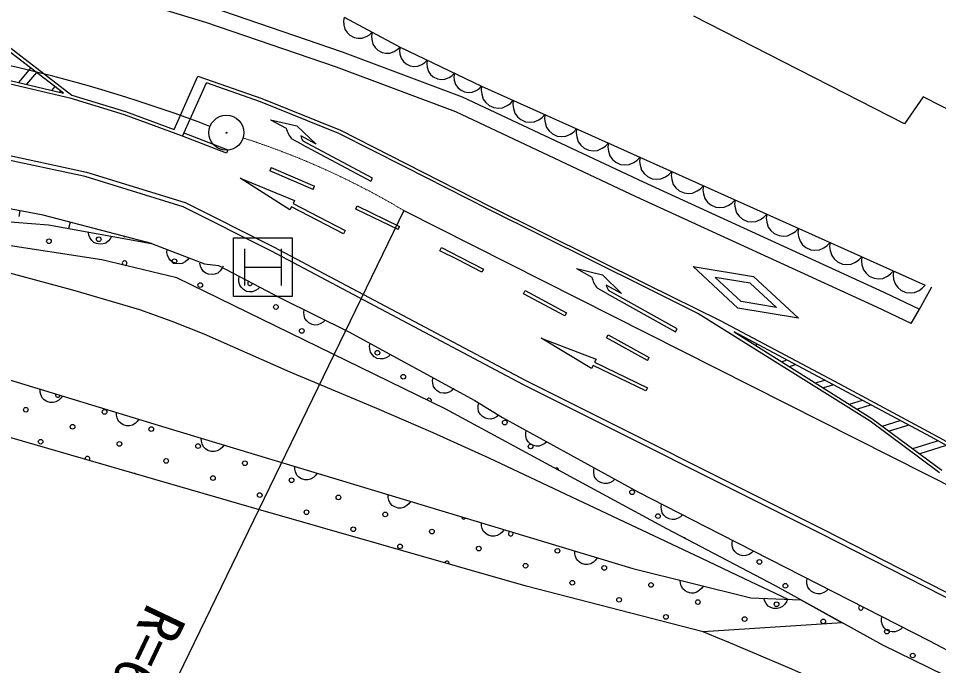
# Model space of a CAD drawing. Units: millimetres, scale not verified. Extents: x 18377 to 658377, y -109912 to 250088.
# Drawn here: x 229160 to 268357, y 160360 to 187930 of the extents above; entities that cross this region are included whole.
import ezdxf
from ezdxf.enums import TextEntityAlignment as Align

# ---------------------------------------------------------------- set-up
doc = ezdxf.new("R2010")
doc.units = ezdxf.units.MM
doc.header["$LTSCALE"] = 1000
doc.linetypes.add('CHAIN', pattern=[18.5, 12, -1.5, 3.5, -1.5])
for name, color, linetype, lineweight in [('M-BGD', 7, 'Continuous', 25), ('M-BMK', 2, 'CHAIN', 13), ('M-STR-STRC', 7, 'Continuous', 25)]:
    doc.layers.add(name, color=color, linetype=linetype, lineweight=lineweight)
doc.styles.add('ＭＳ ゴシック', font='')
doc.styles.get('ＭＳ ゴシック').set_extended_font_data('MS Gothic')

# ---------------------------------------------------------------- blocks, each defined once
blk = doc.blocks.new('BUHIN1')
at = {"color": 7, "linetype": 'Continuous', "lineweight": 25}
for radius in [746, 22.5]:
    blk.add_circle((0, 0), radius, dxfattribs=at)
blk = doc.blocks.new('BUHIN51')
at = {"color": 7, "linetype": 'Continuous', "lineweight": 25}
blk.add_lwpolyline([(492, -89), (432, -195), (356, -280), (243, -372), (124, -411), (2, -425), (-151, -397), (-260, -342), (-358, -263), (-434, -137), (-476, -31), (-492, 89)], dxfattribs=at)
blk = doc.blocks.new('BUHIN52')
at = {"color": 7, "linetype": 'Continuous', "lineweight": 25}
blk.add_lwpolyline([(467, -179), (389, -272), (298, -341), (170, -410), (45, -427), (-77, -418), (-222, -362), (-319, -288), (-400, -192), (-452, -55), (-473, 58), (-467, 179)], dxfattribs=at)
blk = doc.blocks.new('BUHIN53')
at = {"color": 7, "linetype": 'Continuous', "lineweight": 25}
blk.add_lwpolyline([(497, -58), (444, -167), (373, -257), (266, -355), (150, -402), (29, -424), (-125, -406), (-238, -358), (-340, -285), (-424, -165), (-473, -61), (-497, 58)], dxfattribs=at)
blk = doc.blocks.new('BUHIN54')
at = {"color": 7, "linetype": 'Continuous', "lineweight": 25}
blk.add_lwpolyline([(443, -232), (354, -316), (255, -374), (120, -427), (-5, -429), (-125, -406), (-263, -334), (-350, -248), (-420, -144), (-455, -1), (-463, 113), (-443, 232)], dxfattribs=at)
blk = doc.blocks.new('BUHIN55')
at = {"color": 7, "linetype": 'Continuous', "lineweight": 25}
blk.add_lwpolyline([(448, -221), (362, -307), (265, -368), (131, -424), (6, -429), (-115, -409), (-254, -340), (-344, -257), (-416, -154), (-455, -12), (-466, 102), (-448, 221)], dxfattribs=at)
blk = doc.blocks.new('BUHIN56')
at = {"color": 7, "linetype": 'Continuous', "lineweight": 25}
blk.add_lwpolyline([(439, -239), (349, -321), (250, -378), (114, -429), (-12, -429), (-132, -404), (-268, -330), (-354, -243), (-422, -137), (-455, 6), (-461, 120), (-439, 239)], dxfattribs=at)
blk = doc.blocks.new('BUHIN57')
at = {"color": 7, "linetype": 'Continuous', "lineweight": 25}
blk.add_lwpolyline([(426, -262), (331, -339), (229, -391), (91, -435), (-35, -428), (-153, -396), (-285, -315), (-367, -223), (-429, -115), (-454, 30), (-454, 145), (-426, 262)], dxfattribs=at)
blk = doc.blocks.new('BUHIN58')
at = {"color": 7, "linetype": 'Continuous', "lineweight": 25}
blk.add_lwpolyline([(438, -241), (348, -322), (248, -379), (112, -430), (-14, -429), (-133, -403), (-269, -328), (-355, -241), (-423, -136), (-455, 8), (-461, 122), (-438, 241)], dxfattribs=at)
blk = doc.blocks.new('BUHIN59')
at = {"color": 7, "linetype": 'Continuous', "lineweight": 25}
blk.add_lwpolyline([(445, -228), (357, -312), (259, -372), (124, -426), (-1, -429), (-121, -407), (-259, -336), (-348, -251), (-419, -148), (-455, -6), (-464, 109), (-445, 228)], dxfattribs=at)
blk = doc.blocks.new('BUHIN60')
at = {"color": 7, "linetype": 'Continuous', "lineweight": 25}
blk.add_lwpolyline([(445, -227), (358, -311), (260, -371), (125, -426), (0, -429), (-121, -407), (-259, -337), (-348, -252), (-418, -149), (-455, -6), (-464, 108), (-445, 227)], dxfattribs=at)
blk = doc.blocks.new('BUHIN69')
at = {"color": 7, "linetype": 'Continuous', "lineweight": 25}
blk.add_lwpolyline([(478, -146), (406, -244), (321, -320), (198, -397), (75, -423), (-48, -422), (-196, -377), (-298, -309), (-386, -219), (-447, -86), (-476, 25), (-478, 146)], dxfattribs=at)
blk = doc.blocks.new('BUHIN70')
at = {"color": 7, "linetype": 'Continuous', "lineweight": 25}
blk.add_lwpolyline([(479, -145), (407, -243), (321, -319), (199, -397), (76, -423), (-47, -422), (-195, -377), (-297, -310), (-385, -220), (-447, -87), (-476, 24), (-479, 145)], dxfattribs=at)
blk = doc.blocks.new('BUHIN71')
at = {"color": 7, "linetype": 'Continuous', "lineweight": 25}
blk.add_lwpolyline([(485, -120), (419, -222), (337, -302), (219, -386), (98, -418), (-25, -424), (-175, -387), (-281, -325), (-373, -240), (-442, -110), (-477, -1), (-485, 120)], dxfattribs=at)
blk = doc.blocks.new('BUHIN72')
at = {"color": 7, "linetype": 'Continuous', "lineweight": 25}
blk.add_lwpolyline([(500, -20), (455, -133), (391, -228), (292, -334), (179, -390), (61, -420), (-94, -414), (-210, -374), (-318, -310), (-411, -196), (-467, -96), (-500, 20)], dxfattribs=at)
blk = doc.blocks.new('BUHIN88')
at = {"color": 7, "linetype": 'Continuous', "lineweight": 25}
blk.add_lwpolyline([(-594, 316), (-622, 156), (-613, 2), (-566, -190), (-474, -331), (-358, -450), (-174, -548), (-10, -578), (158, -576), (344, -507), (474, -428), (594, -316)], dxfattribs=at)
blk = doc.blocks.new('BUHIN89')
at = {"color": 7, "linetype": 'Continuous', "lineweight": 25}
blk.add_lwpolyline([(-579, 277), (-599, 123), (-584, -23), (-532, -204), (-438, -335), (-323, -443), (-143, -529), (14, -551), (174, -542), (348, -469), (469, -388), (579, -277)], dxfattribs=at)
blk = doc.blocks.new('BUHIN90')
at = {"color": 7, "linetype": 'Continuous', "lineweight": 25}
blk.add_lwpolyline([(-675, 303), (-694, 125), (-672, -43), (-607, -250), (-495, -398), (-359, -520), (-150, -614), (31, -634), (216, -620), (414, -531), (551, -434), (675, -303)], dxfattribs=at)
blk = doc.blocks.new('BUHIN125')
at = {"color": 7, "linetype": 'Continuous', "lineweight": 25}
for p, q in [((-781, 781), (-781, -781)), ((781, 781), (781, -781)), ((-781, 0), (781, 0))]:
    blk.add_line(p, q, dxfattribs=at)
blk.add_lwpolyline([(-1250, -1250), (-1250, 1250), (1250, 1250), (1250, -1250)], close=True, dxfattribs=at)

msp = doc.modelspace()

# ---------------------------------------------------------------- linework, layer by layer
at = {"layer": 'M-BGD'}
for p, q in [((237140, 187762), (233419, 188889)), ((237355, 188428), (242948, 186510)), ((242711, 185851), (237140, 187762)), ((243043, 187976), (245418, 186710)), ((243043, 187976), (245418, 186710)), ((266899, 183440), (257929, 188025)), ((266899, 183440), (257929, 188025)), ((245418, 186710), (248891, 185046)), ((245418, 186710), (248891, 185046)), ((242948, 186510), (248062, 184595)), ((247790, 183949), (242711, 185851)), ((248891, 185046), (267784, 176567)), ((248891, 185046), (267784, 176567)), ((230958, 184840), (230913, 184786)), ((248062, 184595), (255770, 180968)), ((267697, 184587), (266899, 183440)), ((267697, 184587), (266899, 183440)), ((271284, 182743), (267697, 184587)), ((271284, 182743), (267697, 184587)), ((255475, 180333), (247790, 183949)), ((232006, 181191), (224758, 182748)), ((232006, 181191), (224758, 182748)), ((224796, 182944), (232056, 181385)), ((224796, 182944), (232056, 181385)), ((238075, 182324), (238021, 182184)), ((239930, 181577), (239876, 181437)), ((236184, 179903), (232006, 181191)), ((236184, 179903), (232006, 181191)), ((232056, 181385), (236259, 180090)), ((232056, 181385), (236259, 180090)), ((240719, 179772), (238601, 181119)), ((238601, 181119), (240926, 180172)), ((241715, 180648), (241774, 180786)), ((255770, 180968), (266020, 176264)), ((216083, 180308), (230445, 179129)), ((216083, 180308), (230445, 179129)), ((230218, 179553), (224245, 180666)), ((230218, 179553), (224245, 180666)), ((265723, 175630), (255475, 180333)), ((236259, 180090), (240030, 178192)), ((236259, 180090), (240030, 178192)), ((240926, 180172), (240857, 180038)), ((240857, 180038), (243078, 178891)), ((243529, 179803), (243588, 179941)), ((243588, 179941), (245398, 179065)), ((229223, 179738), (229176, 179488)), ((229223, 179738), (229176, 179488)), ((234835, 178335), (230218, 179553)), ((234835, 178335), (230218, 179553)), ((245582, 179743), (232898, 153595)), ((239938, 178014), (236184, 179903)), ((239938, 178014), (236184, 179903)), ((240788, 179905), (240719, 179772)), ((243009, 178758), (240788, 179905)), ((245331, 178931), (243529, 179803)), ((245582, 179743), (299701, 152424)), ((231372, 179248), (231300, 178974)), ((231372, 179248), (231300, 178974)), ((232718, 177642), (225038, 178815)), ((232718, 177642), (225038, 178815)), ((230445, 179129), (234835, 178335)), ((230445, 179129), (234835, 178335)), ((243078, 178891), (243009, 178758)), ((245331, 178931), (245398, 179065)), ((233681, 178639), (233669, 178594)), ((233681, 178639), (233669, 178594)), ((234835, 178335), (237086, 177474)), ((234835, 178335), (237086, 177474)), ((250678, 172322), (239938, 178014)), ((250678, 172322), (239938, 178014)), ((240030, 178192), (250770, 172500)), ((240030, 178192), (250770, 172500)), ((247118, 178033), (247185, 178167)), ((247886, 177646), (247118, 178032)), ((247185, 178166), (247955, 177780)), ((235914, 176880), (232718, 177642)), ((235914, 176880), (232718, 177642)), ((248898, 177120), (247886, 177646)), ((247955, 177780), (248965, 177254)), ((237086, 177474), (237682, 177404)), ((237086, 177474), (237682, 177404)), ((237682, 177404), (240333, 176014)), ((237682, 177404), (240333, 176014)), ((248965, 177254), (248898, 177120)), ((247366, 171290), (235914, 176880)), ((247366, 171290), (235914, 176880)), ((254040, 177004), (254854, 176206)), ((254228, 176212), (253835, 176431)), ((254854, 176206), (254199, 176571)), ((267539, 175537), (268075, 176489)), ((267539, 175537), (268075, 176489)), ((240333, 176014), (243236, 174581)), ((240333, 176014), (243236, 174581)), ((250673, 176199), (250741, 176333)), ((252439, 175259), (250673, 176199)), ((250741, 176333), (252510, 175392)), ((254228, 176212), (257153, 174579)), ((257226, 174710), (254301, 176343)), ((266020, 176264), (267539, 175537)), ((267189, 174929), (265723, 175630)), ((252510, 175392), (252439, 175259)), ((265436, 170768), (258108, 175360)), ((267189, 174929), (267539, 175537)), ((267189, 174929), (267539, 175537)), ((259049, 175061), (264134, 172357)), ((243236, 174581), (248607, 171658)), ((243236, 174581), (248607, 171658)), ((254205, 174318), (254277, 174450)), ((254277, 174450), (256032, 173489)), ((257153, 174579), (257226, 174710)), ((257153, 174579), (257226, 174710)), ((264064, 172225), (259642, 174576)), ((259642, 174576), (265520, 170892)), ((253575, 173012), (251422, 174302)), ((251422, 174302), (253771, 173418)), ((255960, 173358), (254205, 174318)), ((260217, 174215), (260282, 174236)), ((260654, 174038), (260551, 174006)), ((225678, 173480), (235443, 170500)), ((225678, 173480), (235443, 170500)), ((253771, 173418), (253706, 173283)), ((253706, 173283), (255957, 172195)), ((255960, 173358), (256032, 173489)), ((261666, 173307), (261894, 173379)), ((253640, 173148), (253575, 173012)), ((255892, 172060), (253640, 173148)), ((262000, 173098), (262266, 173181)), ((250770, 172500), (263451, 166151)), ((250770, 172500), (263451, 166151)), ((263115, 172399), (263509, 172522)), ((263361, 165973), (250678, 172322)), ((263361, 165973), (250678, 172322)), ((255957, 172195), (255892, 172060)), ((263879, 172324), (263450, 172189)), ((268020, 170106), (264064, 172225)), ((264134, 172357), (268092, 170238)), ((248607, 171658), (249780, 170935)), ((248607, 171658), (249780, 170935)), ((264564, 171491), (265114, 171663)), ((265484, 171465), (264899, 171281)), ((256777, 166180), (247366, 171290)), ((256777, 166180), (247366, 171290)), ((249780, 170935), (255576, 167746)), ((249780, 170935), (255576, 167746)), ((268397, 168574), (265436, 170768)), ((265520, 170892), (268490, 168692)), ((265960, 170566), (266718, 170804)), ((267088, 170605), (266258, 170345)), ((239083, 167097), (228339, 170201)), ((239083, 167097), (228339, 170201)), ((235443, 170500), (255326, 164490)), ((235443, 170500), (255326, 164490)), ((268092, 170238), (269835, 169275)), ((267253, 169609), (268317, 169942)), ((268680, 169742), (267551, 169388)), ((269762, 169144), (268020, 170106)), ((255576, 167746), (258432, 166282)), ((255576, 167746), (258432, 166282)), ((250794, 163745), (239083, 167097)), ((250794, 163745), (239083, 167097)), ((258432, 166282), (267976, 161414)), ((258432, 166282), (267976, 161414)), ((261409, 163756), (256777, 166180)), ((261409, 163756), (256777, 166180)), ((274243, 160412), (263361, 165973)), ((274243, 160412), (263361, 165973)), ((263451, 166151), (274334, 160590)), ((263451, 166151), (274334, 160590)), ((255326, 164490), (260354, 163249)), ((255326, 164490), (260354, 163249)), ((258326, 161800), (250794, 163745)), ((258326, 161800), (250794, 163745)), ((265982, 161235), (261409, 163756)), ((265982, 161235), (261409, 163756)), ((260354, 163249), (262485, 163163)), ((260354, 163249), (262485, 163163)), ((262485, 163163), (264252, 162189)), ((262485, 163163), (264252, 162189)), ((264252, 162189), (258326, 161800)), ((264252, 162189), (258326, 161800)), ((274347, 157118), (265982, 161235)), ((274347, 157118), (265982, 161235)), ((267976, 161414), (278014, 156095)), ((267976, 161414), (278014, 156095))]:
    msp.add_line(p, q, dxfattribs=at)
for points in [[(218256, 179357), (221113, 178849), (223966, 178281), (226376, 177715), (228783, 177088), (231561, 176335), (234320, 175525), (235702, 175035), (237065, 174489), (240729, 172879), (244414, 171325), (246818, 170292), (249198, 169204), (253708, 167081), (258231, 164955), (260080, 164074), (261936, 163185)], [(218256, 179357), (221113, 178849), (223966, 178281), (226376, 177715), (228783, 177088), (231561, 176335), (234320, 175525), (235702, 175035), (237065, 174489), (240729, 172879), (244414, 171325), (246818, 170292), (249198, 169204), (253708, 167081), (258231, 164955), (260080, 164074), (261936, 163185)], [(302706, 136020), (301332, 137209), (299911, 138357), (298109, 139687), (296272, 140968), (293103, 143095), (289891, 145178), (287001, 147003), (284070, 148783), (280821, 150671), (277541, 152507), (274041, 154390), (270502, 156225), (267665, 157641), (264803, 159003), (262111, 160207), (259397, 161356), (258862, 161578), (258326, 161800)], [(302706, 136020), (301332, 137209), (299911, 138357), (298109, 139687), (296272, 140968), (293103, 143095), (289891, 145178), (287001, 147003), (284070, 148783), (280821, 150671), (277541, 152507), (274041, 154390), (270502, 156225), (267665, 157641), (264803, 159003), (262111, 160207), (259397, 161356), (258862, 161578), (258326, 161800)]]:
    msp.add_lwpolyline(points, dxfattribs=at)
for centre in [(230463, 178437), (230463, 178437), (232583, 178521), (232583, 178521), (235804, 177587), (235804, 177587), (236906, 176570), (236906, 176570), (240128, 175636), (240128, 175636), (241230, 174618), (241230, 174618), (244451, 173685), (244451, 173685), (245553, 172667), (245553, 172667), (229476, 171259), (229476, 171259), (232829, 171164), (232829, 171164), (231469, 170532), (231469, 170532), (234821, 170437), (234821, 170437), (249877, 170715), (249877, 170715), (230108, 169899), (230108, 169899), (233461, 169804), (233461, 169804), (236814, 169709), (236814, 169709), (250978, 169698), (250978, 169698), (235454, 169077), (235454, 169077), (238807, 168982), (238807, 168982), (237447, 168349), (237447, 168349), (240799, 168254), (240799, 168254), (255302, 167746), (255302, 167746), (239439, 167622), (239439, 167622), (242792, 167527), (242792, 167527), (241432, 166894), (241432, 166894), (244785, 166799), (244785, 166799), (256404, 166728), (256404, 166728), (243425, 166167), (243425, 166167), (246777, 166072), (246777, 166072), (245417, 165439), (245417, 165439), (248770, 165344), (248770, 165344), (252123, 165249), (252123, 165249), (250763, 164617), (250763, 164617), (260727, 164777), (260727, 164777), (254115, 164522), (254115, 164522), (252755, 163889), (252755, 163889), (256108, 163794), (256108, 163794), (261829, 163759), (261829, 163759), (254748, 163162), (254748, 163162), (258101, 163067), (258101, 163067), (261454, 162972), (261454, 162972), (256741, 162434), (256741, 162434), (260093, 162339), (260093, 162339), (263446, 162244), (263446, 162244), (266153, 161808), (266153, 161808), (267254, 160790), (267254, 160790)]:
    msp.add_circle(centre, 99.5, dxfattribs=at)
for centre, radius, start, end in [((214324, 122835), 64717, 69.18535, 99.72879), ((241675, 183020), 500, 190.6148, 219.5698), ((233685, 177503), 99.5, 283.2302, 229.9643), ((233685, 177503), 99.5, 283.2302, 229.9643), ((254568, 177111), 1000, 191.4481, 222.8262), ((239026, 176654), 99.5, 128.0555, 356.5575), ((239026, 176654), 99.5, 128.0555, 356.5575), ((254693, 176653), 500, 189.4798, 218.4348), ((230836, 171892), 99.5, 154.9425, 351.1231), ((230836, 171892), 99.5, 154.9425, 351.1231), ((246655, 171649), 99.5, 328.3314, 159.6344), ((246655, 171649), 99.5, 328.3314, 159.6344), ((232101, 169172), 99.5, 310.4991, 197.2701), ((232101, 169172), 99.5, 310.4991, 197.2701), ((252080, 168680), 99.5, 358.3607, 124.6307), ((252080, 168680), 99.5, 358.3607, 124.6307), ((234094, 168444), 99.5, 50.0994, 97.6697), ((234094, 168444), 99.5, 50.0994, 97.6697), ((248137, 166704), 99.5, 186.365, 319.9962), ((248137, 166704), 99.5, 186.365, 319.9962), ((250130, 165977), 99.5, 109.0628, 37.2984), ((250130, 165977), 99.5, 109.0628, 37.2984), ((257506, 165711), 99.5, 24.528, 100.2423), ((257506, 165711), 99.5, 24.528, 100.2423), ((247410, 164712), 99.5, 345.4841, 162.5751), ((247410, 164712), 99.5, 345.4841, 162.5751), ((265051, 162826), 99.5, 106.9284, 19.0069), ((265051, 162826), 99.5, 106.9284, 19.0069)]:
    msp.add_arc(centre, radius, start, end, dxfattribs=at)
at = {"layer": 'M-BMK'}
msp.add_arc((228590, 151266), 33161, 59.1765, 72.183, dxfattribs=at)
at = {"layer": 'M-STR-STRC'}
for p, q in [((237140, 187762), (233419, 188889)), ((237355, 188428), (242948, 186510)), ((231080, 184747), (227158, 187754)), ((227217, 187897), (231437, 184662)), ((242711, 185851), (237140, 187762)), ((242948, 186510), (248062, 184595)), ((226110, 185928), (231080, 184747)), ((229172, 185200), (229687, 185815)), ((247790, 183949), (242711, 185851)), ((231403, 184516), (226078, 185781)), ((229926, 185632), (229499, 185123)), ((235794, 183201), (236809, 185473)), ((236803, 185476), (239530, 184520)), ((230587, 184864), (230720, 185023)), ((236156, 182909), (237174, 185187)), ((239477, 184380), (237174, 185187)), ((231437, 184662), (233724, 183959)), ((233676, 183816), (231368, 184526)), ((242812, 183029), (239477, 184380)), ((239530, 184520), (242874, 183166)), ((248062, 184595), (255770, 180968)), ((233724, 183959), (235794, 183201)), ((255475, 180333), (247790, 183949)), ((236156, 182909), (233676, 183816)), ((239904, 183609), (241016, 183357)), ((239904, 183609), (240566, 183257)), ((241016, 183357), (241846, 182575)), ((242874, 183166), (245686, 181741)), ((238021, 182184), (236156, 182909)), ((236211, 183049), (238075, 182324)), ((241220, 182569), (240822, 182780)), ((241846, 182575), (241184, 182928)), ((244247, 181127), (241290, 182701)), ((245618, 181608), (242812, 183029)), ((241220, 182569), (244176, 180994)), ((239930, 181577), (241774, 180786)), ((249194, 179788), (245618, 181608)), ((245686, 181741), (249261, 179922)), ((241715, 180648), (239876, 181437)), ((244176, 180994), (244247, 181127)), ((244176, 180994), (244247, 181127)), ((255770, 180968), (266020, 176264)), ((265723, 175630), (255475, 180333)), ((249261, 179922), (255919, 176612)), ((255852, 176478), (249194, 179788)), ((252933, 177278), (254040, 177004)), ((252933, 177278), (253588, 176912)), ((259812, 175584), (257896, 177357)), ((257896, 177357), (260472, 176932)), ((260334, 176650), (258834, 176898)), ((258834, 176898), (259950, 175866)), ((260472, 176932), (262387, 175159)), ((258108, 175360), (255852, 176478)), ((255919, 176612), (259049, 175061)), ((260334, 176650), (261449, 175618)), ((266020, 176264), (267539, 175537)), ((261449, 175618), (259950, 175866)), ((267189, 174929), (265723, 175630)), ((262387, 175159), (259812, 175584))]:
    msp.add_line(p, q, dxfattribs=at)
msp.add_arc((241542, 183475), 1000, 192.5831, 223.9612, dxfattribs=at)

# ---------------------------------------------------------------- block references
at = {"layer": 'M-BGD'}
for name, p in [('BUHIN88', (243637, 187660)), ('BUHIN88', (243637, 187660)), ('BUHIN88', (244825, 187027)), ('BUHIN88', (244825, 187027)), ('BUHIN89', (245997, 186433)), ('BUHIN89', (245997, 186433)), ('BUHIN89', (247155, 185878)), ('BUHIN89', (247155, 185878)), ('BUHIN89', (248312, 185324)), ('BUHIN89', (248312, 185324)), ('BUHIN90', (249566, 184744)), ('BUHIN90', (249566, 184744)), ('BUHIN90', (250915, 184138)), ('BUHIN90', (250915, 184138)), ('BUHIN90', (252265, 183532)), ('BUHIN90', (252265, 183532)), ('BUHIN1', (238020, 183058)), ('BUHIN90', (253614, 182927)), ('BUHIN90', (253614, 182927)), ('BUHIN90', (254964, 182321)), ('BUHIN90', (254964, 182321)), ('BUHIN90', (256313, 181715)), ('BUHIN90', (256313, 181715)), ('BUHIN90', (257663, 181110)), ('BUHIN90', (257663, 181110)), ('BUHIN90', (259012, 180504)), ('BUHIN90', (259012, 180504)), ('BUHIN90', (260362, 179898)), ('BUHIN90', (260362, 179898)), ('BUHIN90', (261711, 179293)), ('BUHIN90', (261711, 179293)), ('BUHIN51', (232640, 178732)), ('BUHIN51', (232640, 178732)), ('BUHIN90', (263061, 178687)), ('BUHIN90', (263061, 178687)), ('BUHIN125', (239566, 177334)), ('BUHIN125', (239566, 177334)), ('BUHIN90', (264410, 178081)), ('BUHIN90', (264410, 178081)), ('BUHIN52', (235961, 177904)), ('BUHIN52', (235961, 177904)), ('BUHIN90', (265760, 177476)), ('BUHIN90', (265760, 177476)), ('BUHIN53', (237384, 177439)), ('BUHIN53', (237384, 177439)), ('BUHIN90', (267109, 176870)), ('BUHIN90', (267109, 176870)), ('BUHIN54', (239007, 176709)), ('BUHIN54', (239007, 176709)), ('BUHIN55', (241784, 175297)), ('BUHIN55', (241784, 175297)), ('BUHIN56', (244578, 173850)), ('BUHIN56', (244578, 173850)), ('BUHIN56', (247264, 172388)), ('BUHIN56', (247264, 172388)), ('BUHIN69', (230560, 171990)), ('BUHIN69', (230560, 171990)), ('BUHIN57', (249193, 171296)), ('BUHIN57', (249193, 171296)), ('BUHIN69', (233816, 170997)), ('BUHIN69', (233816, 170997)), ('BUHIN58', (251229, 170138)), ('BUHIN58', (251229, 170138)), ('BUHIN70', (237431, 169899)), ('BUHIN70', (237431, 169899)), ('BUHIN70', (241408, 168697)), ('BUHIN70', (241408, 168697)), ('BUHIN58', (254127, 168543)), ('BUHIN58', (254127, 168543)), ('BUHIN70', (245385, 167495)), ('BUHIN70', (245385, 167495)), ('BUHIN59', (257004, 167014)), ('BUHIN59', (257004, 167014)), ('BUHIN70', (249361, 166293)), ('BUHIN70', (249361, 166293)), ('BUHIN60', (260023, 165471)), ('BUHIN60', (260023, 165471)), ('BUHIN70', (253338, 165091)), ('BUHIN70', (253338, 165091)), ('BUHIN71', (257840, 163869)), ('BUHIN71', (257840, 163869)), ('BUHIN60', (263204, 163848)), ('BUHIN60', (263204, 163848)), ('BUHIN72', (261419, 163206)), ('BUHIN72', (261419, 163206)), ('BUHIN60', (266385, 162225)), ('BUHIN60', (266385, 162225))]:
    msp.add_blockref(name, p, dxfattribs=at)

# ---------------------------------------------------------------- texts
at = {"layer": 'M-BGD', "style": 'ＭＳ ゴシック'}
msp.add_text('R=60', height=1833, rotation=244.5, dxfattribs=at).set_placement((234192, 163324), align=Align.BOTTOM_LEFT)

doc.saveas('drawing.dxf')
